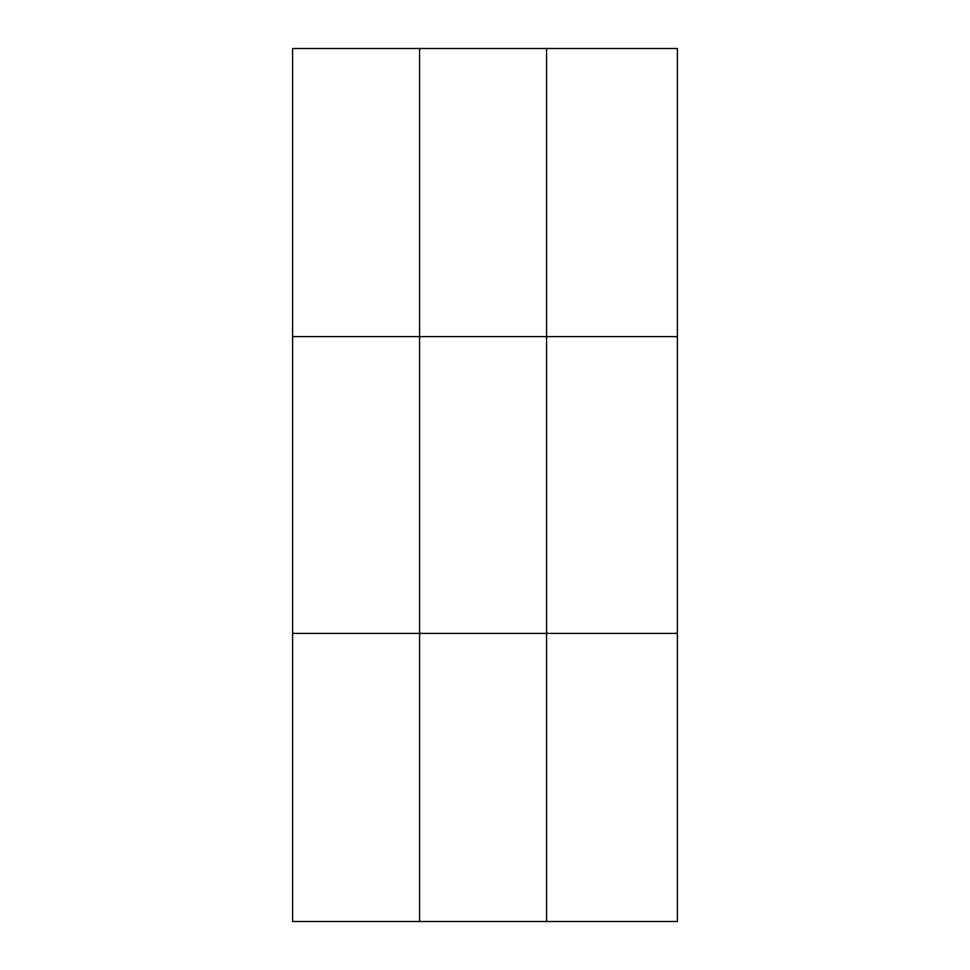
<?xml version="1.0" encoding="UTF-8"?>
<svg xmlns="http://www.w3.org/2000/svg" width="970" height="970" viewBox="0 0 970 970"><rect width="100%" height="100%" fill="white"/><g stroke="black" fill="none" stroke-linecap="round" stroke-linejoin="round"><path stroke-width="1.45" d="M419.573 921.5L419.573 48.5M546.571 921.5L546.571 48.5M292.588 336.59L677.412 336.59M292.588 633.41L677.412 633.41M677.412 48.5L677.412 921.5L292.588 921.5L292.588 48.5L677.412 48.5"/></g></svg>
